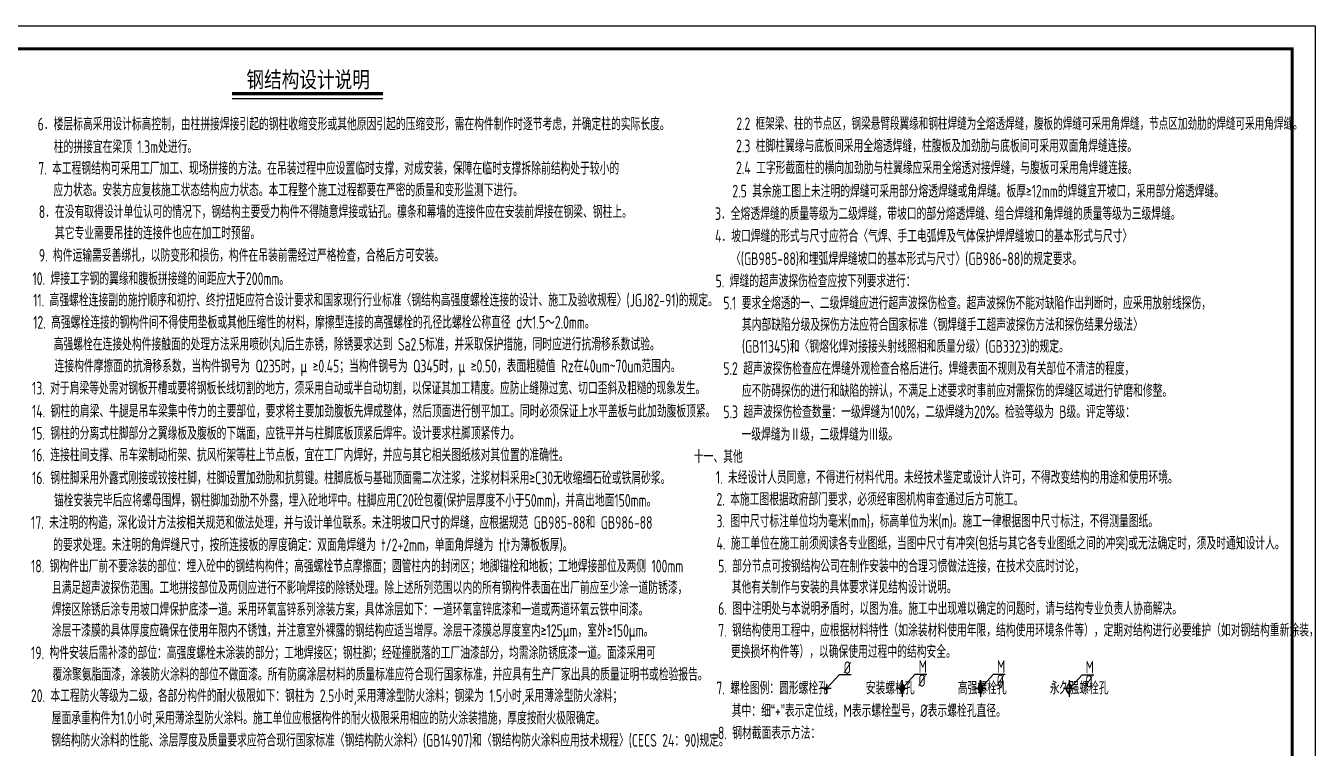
# Model space of a CAD drawing. Extents: x -2331248 to -1198620, y -977263 to -545844.
# Drawn here: x -2143214 to -2087371, y -737493 to -706208 of the extents above; entities that cross this region are included whole.
import ezdxf
from ezdxf.enums import TextEntityAlignment as Align

# ---------------------------------------------------------------- set-up
doc = ezdxf.new("R2010")
doc.units = 0
doc.header["$LTSCALE"] = 1000
doc.header["$MEASUREMENT"] = 0
doc.layers.get('0').update_dxf_attribs({"linetype": 'CONTINUOUS'})
for name, color, linetype in [('BOLT', 7, 'CONTINUOUS'), ('PUB_TITLE', 4, 'CONTINUOUS'), ('TEXT', 7, 'CONTINUOUS')]:
    doc.layers.add(name, color=color, linetype=linetype)
doc.styles.add('HZTXT', font='tssdeng.shx', dxfattribs={"width": 0.7, "bigfont": 'tssdchn.shx'})
doc.styles.add('TSSD_REIN', font='Tssdeng.shx', dxfattribs={"width": 0.7, "bigfont": 'hztxt.shx'})
doc.styles.add('黑体', font='SIMHEI.TTF', dxfattribs={"width": 1.4})

msp = doc.modelspace()

# ---------------------------------------------------------------- hatches: boundary and pattern name
at = {"layer": 'BOLT'}
msp.add_hatch(color=256, dxfattribs=at).paths.add_polyline_path([(-2101867.3, -734662.2), (-2101747.3, -734902.2), (-2101867.3, -735142.1), (-2101987.3, -734902.2)])

# ---------------------------------------------------------------- linework, layer by layer
for p, q in [((-2108540.3, -734713.2), (-2108540.3, -735113.2)), ((-2105019.3, -734902.2), (-2105499.2, -734902.2)), ((-2105259.3, -734662.2), (-2105379.3, -734902.2)), ((-2105259.3, -735142.1), (-2105379.3, -734902.2)), ((-2105259.3, -734542.2), (-2105259.3, -735262.1)), ((-2105259.3, -734662.2), (-2105139.3, -734902.2)), ((-2105259.3, -735142.1), (-2105139.3, -734902.2)), ((-2101627.3, -734902.2), (-2102107.3, -734902.2)), ((-2101867.3, -734662.2), (-2101987.3, -734902.2)), ((-2101867.3, -735142.1), (-2101987.3, -734902.2)), ((-2101867.3, -734542.2), (-2101867.3, -735262.1)), ((-2101867.3, -734662.2), (-2101747.3, -734902.2)), ((-2101867.3, -735142.1), (-2101747.3, -734902.2)), ((-2097789.8, -734902.2), (-2098269.7, -734902.2)), ((-2098029.7, -734662.2), (-2098149.7, -734902.2)), ((-2098029.7, -735142.1), (-2098149.7, -734902.2)), ((-2098029.7, -734542.2), (-2098029.7, -735262.1)), ((-2098029.7, -734662.2), (-2097909.7, -734902.2)), ((-2098029.7, -735142.1), (-2097909.7, -734902.2)), ((-2108340.3, -734913.2), (-2108740.3, -734913.2))]:
    msp.add_line(p, q, dxfattribs=at)
for points, const_width in [([(-2108580.3, -734913.2, 1), (-2108500.3, -734913.2, 1)], 80), ([(-2105284.3, -734902.2, 1), (-2105234.3, -734902.2, 1)], 50)]:
    msp.add_lwpolyline(points, format="xyb", close=True, dxfattribs=dict(at, const_width=const_width))
at = {"layer": 'PUB_TITLE'}
msp.add_lwpolyline([(-2171470.5, -765608.1), (-2171470.5, -706208.1), (-2087370.5, -706208.1), (-2087370.5, -765608.1)], close=True, dxfattribs=at)
at = {"layer": 'PUB_TITLE', "const_width": 120}
msp.add_lwpolyline([(-2168970.5, -707208.1), (-2088370.5, -707208.1), (-2088370.5, -764608.1), (-2168970.5, -764608.1)], close=True, dxfattribs=at)
at = {"layer": 'TEXT'}
msp.add_line((-2134279, -709354), (-2127750.9, -709354), dxfattribs=at)
at = {"layer": 'TEXT', "linetype": 'ByBlock'}
for p, q in [((-2108540.3, -734913.2), (-2107973.7, -734297.4)), ((-2107973.7, -734297.4), (-2107465.2, -734297.4)), ((-2105259.3, -734902.2), (-2104692.7, -734286.4)), ((-2104692.7, -734286.4), (-2104184.2, -734286.4)), ((-2101867.3, -734902.2), (-2101300.7, -734286.4)), ((-2101300.7, -734286.4), (-2100792.2, -734286.4)), ((-2098029.7, -734929.8), (-2097463.2, -734314)), ((-2097463.2, -734314), (-2096954.6, -734314))]:
    msp.add_line(p, q, dxfattribs=at)
at = {"layer": 'TEXT', "const_width": 150}
msp.add_lwpolyline([(-2127750.9, -709144.1), (-2134279, -709144.1)], dxfattribs=at)

# ---------------------------------------------------------------- texts
at = {"style": '黑体', "width": 0.8}
msp.add_text('钢结构设计说明', height=699.93, dxfattribs=at).set_placement((-2130984.5, -708887.3), align=Align.CENTER)
at = {"width": 0.7}
for s, height, style, p in [('6．楼层标高采用设计标高控制，由柱拼接焊接引起的钢柱收缩变形或其他原因引起的压缩变形，需在构件制作时逐节考虑，并确定柱的实际长度。', 550, 'TSSD_REIN', (-2142698.1, -710740.7)), ('    2.2 框架梁、柱的节点区，钢梁悬臂段翼缘和钢柱焊缝为全熔透焊缝，腹板的焊缝可采用角焊缝，节点区加劲肋的焊缝可采用角焊缝。', 539.946, 'HZTXT', (-2113355.9, -710717.7)), ('柱的拼接宜在梁顶 1.3m处进行。', 550, 'TSSD_REIN', (-2142001.9, -711723)), ('    2.3 柱脚柱翼缘与底板间采用全熔透焊缝，柱腹板及加劲肋与底板间可采用双面角焊缝连接。', 550, 'TSSD_REIN', (-2113387.6, -711686.1)), ('7. 本工程钢结构可采用工厂加工、现场拼接的方法。在吊装过程中应设置临时支撑，对成安装，保障在临时支撑拆除前结构处于较小的', 550, 'TSSD_REIN', (-2142675.3, -712657.3)), ('    2.4 工字形截面柱的横向加劲肋与柱翼缘应采用全熔透对接焊缝，与腹板可采用角焊缝连接。', 550, 'TSSD_REIN', (-2113387.6, -712633.6)), ('应力状态。安装方应复核施工状态结构应力状态。本工程整个施工过程都要在严密的质量和变形监测下进行。', 550, 'TSSD_REIN', (-2142014.4, -713599.2)), ('2.5 其余施工图上未注明的焊缝可采用部分熔透焊缝或角焊缝。板厚≥12mm的焊缝宜开坡口，采用部分熔透焊缝。', 550, 'TSSD_REIN', (-2112612.9, -713643.7)), ('8．在没有取得设计单位认可的情况下，钢结构主要受力构件不得随意焊接或钻孔。檩条和幕墙的连接件应在安装前焊接在钢梁、钢柱上。', 550, 'TSSD_REIN', (-2142651.3, -714538.3)), ('3．全熔透焊缝的质量等级为二级焊缝，带坡口的部分熔透焊缝、组合焊缝和角焊缝的质量等级为三级焊缝。', 550, 'TSSD_REIN', (-2113361.8, -714619.6)), ('其它专业需要吊挂的连接件也应在加工时预留。', 550, 'TSSD_REIN', (-2141951.4, -715460.9)), ('4．坡口焊缝的形式与尺寸应符合〈气焊、手工电弧焊及气体保护焊焊缝坡口的基本形式与尺寸〉', 550, 'TSSD_REIN', (-2113361.8, -715586.7)), ('9. 构件运输需妥善绑扎，以防变形和损伤，构件在吊装前需经过严格检查，合格后方可安装。', 550, 'TSSD_REIN', (-2142649.1, -716424.7)), ('〈(GB985-88)和埋弧焊焊缝坡口的基本形式与尺寸〉(GB986-88)的规定要求。', 550, 'TSSD_REIN', (-2112669.5, -716572.9)), ('10. 焊接工字钢的翼缘和腹板拼接缝的间距应大于200mm。', 550, 'TSSD_REIN', (-2142924.3, -717433.9)), ('5. 焊缝的超声波探伤检查应按下列要求进行：', 550, 'TSSD_REIN', (-2113336.7, -717536, -985.6)), ('11. 高强螺栓连接副的施拧顺序和初拧、终拧扭矩应符合设计要求和国家现行行业标准〈钢结构高强度螺栓连接的设计、施工及验收规程〉(JGJ82-91)的规定。', 550, 'TSSD_REIN', (-2142894.4, -718364.6)), ('5.1 要求全熔透的一、二级焊缝应进行超声波探伤检查。超声波探伤不能对缺陷作出判断时，应采用放射线探伤，', 550, 'TSSD_REIN', (-2113002.4, -718489.3)), ('12. 高强螺栓连接的钢构件间不得使用垫板或其他压缩性的材料，摩擦型连接的高强螺栓的孔径比螺栓公称直径 d大1.5～2.0mm。', 550, 'TSSD_REIN', (-2142894.4, -719325.5)), ('其内部缺陷分级及探伤方法应符合国家标准〈钢焊缝手工超声波探伤方法和探伤结果分级法〉', 550, 'TSSD_REIN', (-2112198.5, -719427.5, -985.6)), ('高强螺栓在连接处构件接触面的处理方法采用喷砂(丸)后生赤锈，除锈要求达到 Sa2.5标准，并采取保护措施，同时应进行抗滑移系数试验。', 550, 'TSSD_REIN', (-2142006.2, -720273.8)), ('(GB11345)和〈钢熔化焊对接接头射线照相和质量分级〉(GB3323)的规定。', 550, 'TSSD_REIN', (-2112198.5, -720369, -985.6)), ('连接构件摩擦面的抗滑移系数，当构件钢号为 Q235时，μ ≥0.45；当构件钢号为 Q345时，μ ≥0.50，表面粗糙值 Rz在40um~70um范围内。', 550, 'TSSD_REIN', (-2141968.5, -721219.3)), ('5.2 超声波探伤检查应在焊缝外观检查合格后进行。焊缝表面不规则及有关部位不清洁的程度，', 550, 'TSSD_REIN', (-2113002.4, -721325.4)), ('13. 对于肩梁等处需对钢板开槽或要将钢板长线切割的地方，须采用自动或半自动切割，以保证其加工精度。应防止缝隙过宽、切口歪斜及粗糙的现象发生。', 550, 'TSSD_REIN', (-2142944, -722176)), ('应不防碍探伤的进行和缺陷的辨认，不满足上述要求时事前应对需探伤的焊缝区域进行铲磨和修整。', 550, 'TSSD_REIN', (-2112198, -722289.7)), ('14. 钢柱的肩梁、牛腿是吊车梁集中传力的主要部位，要求将主要加劲腹板先焊成整体，然后顶面进行刨平加工。同时必须保证上水平盖板与此加劲腹板顶紧。', 550, 'TSSD_REIN', (-2142944, -723172.4)), ('5.3 超声波探伤检查数量：一级焊缝为100%，二级焊缝为20%。检验等级为 B级。评定等级：', 550, 'TSSD_REIN', (-2113002.4, -723202.4)), ('15. 钢柱的分离式柱脚部分之翼缘板及腹板的下端面，应铣平并与柱脚底板顶紧后焊牢。设计要求柱脚顶紧传力。', 550, 'TSSD_REIN', (-2142944, -724129.8)), ('一级焊缝为Ⅱ级，二级焊缝为Ⅲ级。', 550, 'TSSD_REIN', (-2112215.7, -724177.4)), ('16. 连接柱间支撑、吊车梁制动桁架、抗风桁架等柱上节点板，宜在工厂内焊好，并应与其它相关图纸核对其位置的准确性。', 550, 'TSSD_REIN', (-2142944, -725069.8)), ('16. 钢柱脚采用外露式刚接或铰接柱脚，柱脚设置加劲肋和抗剪键。柱脚底板与基础顶面需二次注浆，注浆材料采用≥C30无收缩细石砼或铁屑砂浆。', 550, 'TSSD_REIN', (-2142944, -726062.8)), ('1. 未经设计人员同意，不得进行材料代用。未经技术鉴定或设计人许可，不得改变结构的用途和使用环境。', 550, 'TSSD_REIN', (-2113329.8, -726039.8, -985.6)), ('锚栓安装完毕后应将螺母围焊，钢柱脚加劲肋不外露，埋入砼地坪中。柱脚应用C20砼包覆(保护层厚度不小于50mm)，并高出地面150mm。', 550, 'TSSD_REIN', (-2141993.5, -727036.6)), ('2. 本施工图根据政府部门要求，必须经审图机构审查通过后方可施工。', 550, 'TSSD_REIN', (-2113300.4, -726988.7, -985.6)), ('17. 未注明的构造，深化设计方法按相关规范和做法处理，并与设计单位联系。未注明坡口尺寸的焊缝，应根据规范 GB985-88和 GB986-88', 550, 'TSSD_REIN', (-2142984.6, -727996.2)), ('3. 图中尺寸标注单位均为毫米(mm)，标高单位为米(m)。施工一律根据图中尺寸标注，不得测量图纸。', 550, 'TSSD_REIN', (-2113300.4, -727932.9, -985.6)), ('的要求处理。未注明的角焊缝尺寸，按所连接板的厚度确定：双面角焊缝为 t/2+2mm，单面角焊缝为 t(t为薄板板厚)。', 550, 'TSSD_REIN', (-2142028, -728963)), ('4. 施工单位在施工前须阅读各专业图纸，当图中尺寸有冲突(包括与其它各专业图纸之间的冲突)或无法确定时，须及时通知设计人。', 550, 'TSSD_REIN', (-2113300.4, -728892.7, -985.6)), ('18. 钢构件出厂前不要涂装的部位：埋入砼中的钢结构构件；高强螺栓节点摩擦面；圆管柱内的封闭区；地脚锚栓和地板；工地焊接部位及两侧 100mm', 550, 'TSSD_REIN', (-2142984.6, -729882)), (' 5. 部分节点可按钢结构公司在制作安装中的合理习惯做法连接，在技术交底时讨论，', 550, 'TSSD_REIN', (-2113461.4, -729883.5)), ('且满足超声波探伤范围。工地拼接部位及两侧应进行不影响焊接的除锈处理。除上述所列范围以内的所有钢构件表面在出厂前应至少涂一道防锈漆，', 550, 'TSSD_REIN', (-2142085.6, -730816.1)), ('其他有关制作与安装的具体要求详见结构设计说明。', 550, 'TSSD_REIN', (-2112640.1, -730794.5)), ('焊接区除锈后涂专用坡口焊保护底漆一道。采用环氧富锌系列涂装方案，具体涂层如下：一道环氧富锌底漆和一道或两道环氧云铁中间漆。', 550, 'TSSD_REIN', (-2142085.6, -731755.7)), (' 6. 图中注明处与本说明矛盾时，以图为准。施工中出现难以确定的问题时，请与结构专业负责人协商解决。', 550, 'TSSD_REIN', (-2113460.8, -731717.9)), ('涂层干漆膜的具体厚度应确保在使用年限内不锈蚀，并注意室外裸露的钢结构应适当增厚。涂层干漆膜总厚度室内≥125μm，室外≥150μm。', 550, 'TSSD_REIN', (-2142085.6, -732671.5)), (' 7. 钢结构使用工程中，应根据材料特性（如涂装材料使用年限，结构使用环境条件等），定期对结构进行必要维护（如对钢结构重新涂装，', 550, 'TSSD_REIN', (-2113460.8, -732660.2)), ('19. 构件安装后需补漆的部位：高强度螺栓未涂装的部分；工地焊接区；钢柱脚；经碰撞脱落的工厂油漆部分，均需涂防锈底漆一道。面漆采用可', 550, 'TSSD_REIN', (-2142984.6, -733637.6)), ('更换损坏构件等），以确保使用过程中的结构安全。', 550, 'TSSD_REIN', (-2112674.8, -733587.7)), ('%%C', 539.95, 'HZTXT', (-2107790.6, -734275.1)), ('M', 539.9, 'HZTXT', (-2104542, -734223.5)), ('M', 539.9, 'HZTXT', (-2101150, -734223.5)), ('M', 539.9, 'HZTXT', (-2097312.5, -734251.2)), ('覆涂聚氨脂面漆，涂装防火涂料的部位不做面漆。所有防腐涂层材料的质量标准应符合现行国家标准，并应具有生产厂家出具的质量证明书或检验报告。', 550, 'TSSD_REIN', (-2142056.4, -734571.6)), ('%%C', 539.95, 'HZTXT', (-2104556, -734834.5)), ('%%C', 539.95, 'HZTXT', (-2101164.1, -734834.5)), ('%%C', 539.95, 'HZTXT', (-2097326.5, -734862.2)), ('20. 本工程防火等级为二级，各部分构件的耐火极限如下：钢柱为 2.5小时,采用薄涂型防火涂料；钢梁为 1.5小时,采用薄涂型防火涂料；', 550, 'TSSD_REIN', (-2142992.6, -735496.2, -985.6)), ('7. 螺栓图例：圆形螺栓孔       安装螺栓孔        高强螺栓孔        永久强螺栓孔', 550, 'TSSD_REIN', (-2113306.6, -735160.8)), ('屋面承重构件为1.0小时,采用薄涂型防火涂料。施工单位应根据构件的耐火极限采用相应的防火涂装措施，厚度按耐火极限确定。', 550, 'TSSD_REIN', (-2142089.3, -736462.7, -985.6)), ('其中：细“+”表示定位线，M表示螺栓型号，%%C表示螺栓孔直径。', 550, 'TSSD_REIN', (-2112639.6, -736144.9)), (' 8. 钢材截面表示方法：', 550, 'TSSD_REIN', (-2113471.7, -737105.3)), ('钢结构防火涂料的性能、涂层厚度及质量要求应符合现行国家标准〈钢结构防火涂料〉(GB14907)和〈钢结构防火涂料应用技术规程〉(CECS 24：90)规定。', 550, 'TSSD_REIN', (-2142108.2, -737428.6, -985.6))]:
    msp.add_text(s, height=height, dxfattribs=dict(at, style=style)).set_placement(p)
at = {"style": 'TSSD_REIN', "width": 0.7}
msp.add_text('十一、其他', height=550, dxfattribs=at).set_placement((-2113219.8, -724834.6, -985.6), align=Align.MIDDLE)

doc.saveas('drawing.dxf')
